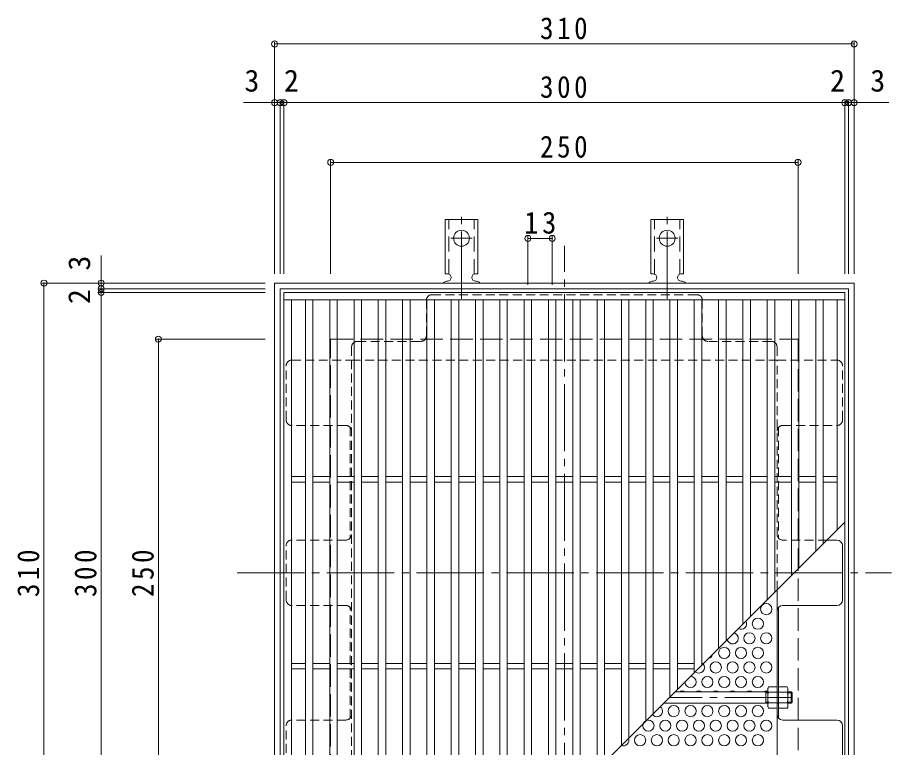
# Model space of a CAD drawing. Units: millimetres at full size, sheet at 1:4. Extents: x -869 to 910, y -779 to 650.
# Drawn here: x -651.5 to -184, y 216.3 to 607 of the extents above; entities that cross this region are included whole.
import ezdxf
from ezdxf.enums import TextEntityAlignment as Align

# ---------------------------------------------------------------- set-up
doc = ezdxf.new("R2010")
doc.units = ezdxf.units.MM
doc.header["$LTSCALE"] = 4
doc.header["$PDMODE"] = 32
doc.header["$PDSIZE"] = 3.2
for name, pattern in [('CHAIN1', [8, 5, -1, 1, -1]), ('CHAIN2', [12, 9, -1, 1, -1]), ('DASHED1', [1.8, 1.2, -0.6]), ('DASHED2', [3, 2, -1]), ('DASHED3', [4, 3, -1])]:
    doc.linetypes.add(name, pattern=pattern)
for name, color, linetype, lineweight in [('A-1_躯体', 3, 'Continuous', 9), ('A-2_仕上', 3, 'Continuous', 9), ('A-4_その他', 7, 'Continuous', 9), ('A-6_寸法', 2, 'Continuous', 9), ('A-7_ハッチ', 2, 'Continuous', 9), ('A-8_記号', 2, 'Continuous', 9), ('A-A_ﾊｯﾁ-ﾜｸ', 3, 'Continuous', 9), ('A-B_ﾊｯﾁ', 2, 'Continuous', 9)]:
    doc.layers.add(name, color=color, linetype=linetype, lineweight=lineweight)
doc.styles.add('ＭＳ ゴシック', font='')
doc.styles.get('ＭＳ ゴシック').set_extended_font_data('MS Gothic')

msp = doc.modelspace()

# ---------------------------------------------------------------- linework, layer by layer
at = {"layer": 'A-1_躯体', "color": 2}
for p, q in [((-204.02, 464.849), (-204.02, 154.849)), ((-207.02, 461.849), (-207.02, 157.849))]:
    msp.add_line(p, q, dxfattribs=at)
at = {"layer": 'A-1_躯体', "color": 2, "linetype": 'DASHED3'}
msp.add_line((-234.02, 434.849), (-234.02, 184.849), dxfattribs=at)
at = {"layer": 'A-1_躯体'}
for p, q in [((-250.22, 246.045), (-299.824, 246.045)), ((-251.22, 240.045), (-251.22, 246.045)), ((-251.22, 245.545), (-250.22, 245.545)), ((-237.72, 246.045), (-239.42, 246.045)), ((-239.42, 245.545), (-237.22, 245.545)), ((-237.72, 240.045), (-237.72, 246.045)), ((-237.72, 246.045), (-237.22, 245.545)), ((-237.22, 240.545), (-237.22, 245.545)), ((-250.22, 240.045), (-305.824, 240.045)), ((-251.22, 240.545), (-250.22, 240.545)), ((-239.42, 240.545), (-237.22, 240.545)), ((-237.72, 240.045), (-239.42, 240.045)), ((-237.72, 240.045), (-237.22, 240.545))]:
    msp.add_line(p, q, dxfattribs=at)
at = {"layer": 'A-1_躯体', "linetype": 'CHAIN2'}
msp.add_line((-237.22, 243.045), (-302.824, 243.045), dxfattribs=at)
at = {"layer": 'A-1_躯体', "color": 2}
for points in [[(-514.02, 154.849), (-514.02, 464.849), (-204.02, 464.849)], [(-511.021, 157.849), (-511.021, 461.849), (-207.02, 461.849)]]:
    msp.add_lwpolyline(points, dxfattribs=at)
at = {"layer": 'A-1_躯体', "color": 2, "linetype": 'DASHED3'}
msp.add_lwpolyline([(-484.02, 184.849), (-484.02, 434.849), (-234.02, 434.849)], dxfattribs=at)
at = {"layer": 'A-2_仕上'}
for p, q in [((-509.02, 455.849), (-209.02, 455.849)), ((-505.02, 163.849), (-505.02, 455.849)), ((-497.52, 163.849), (-497.52, 455.849)), ((-493.52, 163.849), (-493.52, 455.849)), ((-484.52, 163.849), (-484.52, 455.849)), ((-480.52, 163.849), (-480.52, 455.849)), ((-471.52, 163.849), (-471.52, 455.849)), ((-467.52, 163.849), (-467.52, 455.849)), ((-458.521, 163.849), (-458.521, 455.849)), ((-454.52, 163.849), (-454.52, 455.849)), ((-445.521, 163.849), (-445.521, 455.849)), ((-441.52, 163.849), (-441.52, 455.849)), ((-432.52, 163.849), (-432.52, 455.849)), ((-428.52, 163.849), (-428.52, 455.849)), ((-419.52, 163.849), (-419.52, 455.849)), ((-415.52, 163.849), (-415.52, 455.849)), ((-406.52, 163.849), (-406.52, 455.849)), ((-402.52, 163.849), (-402.52, 455.849)), ((-393.52, 163.849), (-393.52, 455.849)), ((-389.52, 163.849), (-389.52, 455.849)), ((-380.52, 455.849), (-380.52, 165.349)), ((-376.52, 455.849), (-376.52, 169.349)), ((-367.52, 455.849), (-367.52, 178.349)), ((-363.52, 455.849), (-363.52, 182.349)), ((-354.521, 455.849), (-354.521, 191.349)), ((-350.52, 455.849), (-350.52, 195.349)), ((-341.521, 455.849), (-341.521, 204.349)), ((-337.52, 455.849), (-337.52, 208.349)), ((-328.521, 455.849), (-328.521, 217.349)), ((-324.52, 455.849), (-324.52, 221.349)), ((-315.52, 455.849), (-315.52, 230.349)), ((-311.52, 455.849), (-311.52, 234.349)), ((-302.52, 455.849), (-302.52, 243.349)), ((-298.52, 455.849), (-298.52, 247.349)), ((-289.52, 455.849), (-289.52, 256.349)), ((-285.52, 455.849), (-285.52, 260.349)), ((-276.52, 455.849), (-276.52, 269.349)), ((-272.52, 455.849), (-272.52, 273.349)), ((-263.52, 455.849), (-263.52, 282.349)), ((-259.52, 455.849), (-259.52, 286.349)), ((-250.52, 455.849), (-250.52, 295.349)), ((-246.52, 455.849), (-246.52, 299.349)), ((-237.521, 455.849), (-237.521, 308.349)), ((-233.52, 455.849), (-233.52, 312.349)), ((-224.521, 455.849), (-224.521, 321.349)), ((-220.52, 455.849), (-220.52, 325.349)), ((-213.02, 455.849), (-213.02, 332.849)), ((-505.02, 361.349), (-497.52, 361.349)), ((-493.52, 361.349), (-484.52, 361.349)), ((-480.52, 361.349), (-471.52, 361.349)), ((-467.52, 361.349), (-458.521, 361.349)), ((-454.52, 361.349), (-445.521, 361.349)), ((-441.52, 361.349), (-432.52, 361.349)), ((-428.52, 361.349), (-419.52, 361.349)), ((-415.52, 361.349), (-406.52, 361.349)), ((-402.52, 361.349), (-393.52, 361.349)), ((-389.52, 361.349), (-380.52, 361.349)), ((-376.52, 361.349), (-367.52, 361.349)), ((-363.52, 361.349), (-354.521, 361.349)), ((-350.52, 361.349), (-341.521, 361.349)), ((-337.52, 361.349), (-328.521, 361.349)), ((-324.52, 361.349), (-315.52, 361.349)), ((-311.52, 361.349), (-302.52, 361.349)), ((-298.52, 361.349), (-289.52, 361.349)), ((-285.52, 361.349), (-276.52, 361.349)), ((-272.52, 361.349), (-263.52, 361.349)), ((-259.52, 361.349), (-250.52, 361.349)), ((-246.52, 361.349), (-237.521, 361.349)), ((-233.52, 361.349), (-224.521, 361.349)), ((-220.52, 361.349), (-213.02, 361.349)), ((-505.02, 358.349), (-497.52, 358.349)), ((-493.52, 358.349), (-484.52, 358.349)), ((-480.52, 358.349), (-471.52, 358.349)), ((-467.52, 358.349), (-458.521, 358.349)), ((-454.52, 358.349), (-445.521, 358.349)), ((-441.52, 358.349), (-432.52, 358.349)), ((-428.52, 358.349), (-419.52, 358.349)), ((-415.52, 358.349), (-406.52, 358.349)), ((-402.52, 358.349), (-393.52, 358.349)), ((-389.52, 358.349), (-380.52, 358.349)), ((-376.52, 358.349), (-367.52, 358.349)), ((-363.52, 358.349), (-354.521, 358.349)), ((-350.52, 358.349), (-341.521, 358.349)), ((-337.52, 358.349), (-328.521, 358.349)), ((-324.52, 358.349), (-315.52, 358.349)), ((-311.52, 358.349), (-302.52, 358.349)), ((-298.52, 358.349), (-289.52, 358.349)), ((-285.52, 358.349), (-276.52, 358.349)), ((-272.52, 358.349), (-263.52, 358.349)), ((-259.52, 358.349), (-250.52, 358.349)), ((-246.52, 358.349), (-237.521, 358.349)), ((-233.52, 358.349), (-224.521, 358.349)), ((-220.52, 358.349), (-213.02, 358.349)), ((-209.02, 336.849), (-386.02, 159.849)), ((-505.02, 261.349), (-497.52, 261.349)), ((-505.02, 258.349), (-497.52, 258.349)), ((-493.52, 261.349), (-484.52, 261.349)), ((-493.52, 258.349), (-484.52, 258.349)), ((-480.52, 261.349), (-471.52, 261.349)), ((-480.52, 258.349), (-471.52, 258.349)), ((-467.52, 261.349), (-458.521, 261.349)), ((-467.52, 258.349), (-458.521, 258.349)), ((-454.52, 261.349), (-445.521, 261.349)), ((-454.52, 258.349), (-445.521, 258.349)), ((-441.52, 261.349), (-432.52, 261.349)), ((-441.52, 258.349), (-432.52, 258.349)), ((-428.52, 261.349), (-419.52, 261.349)), ((-428.52, 258.349), (-419.52, 258.349)), ((-415.52, 261.349), (-406.52, 261.349)), ((-415.52, 258.349), (-406.52, 258.349)), ((-402.52, 261.349), (-393.52, 261.349)), ((-402.52, 258.349), (-393.52, 258.349)), ((-389.52, 261.349), (-380.52, 261.349)), ((-389.52, 258.349), (-380.52, 258.349)), ((-376.52, 261.349), (-367.52, 261.349)), ((-376.52, 258.349), (-367.52, 258.349)), ((-363.52, 261.349), (-354.521, 261.349)), ((-363.52, 258.349), (-354.521, 258.349)), ((-350.52, 261.349), (-341.521, 261.349)), ((-350.52, 258.349), (-341.521, 258.349)), ((-337.52, 261.349), (-328.521, 261.349)), ((-337.52, 258.349), (-328.521, 258.349)), ((-324.52, 261.349), (-315.52, 261.349)), ((-324.52, 258.349), (-315.52, 258.349)), ((-311.52, 261.349), (-302.52, 261.349)), ((-311.52, 258.349), (-302.52, 258.349)), ((-298.52, 261.349), (-289.52, 261.349)), ((-298.52, 258.349), (-289.52, 258.349)), ((-285.52, 261.349), (-284.521, 261.349))]:
    msp.add_line(p, q, dxfattribs=at)
msp.add_lwpolyline([(-509.02, 159.849), (-509.02, 459.849), (-209.02, 459.849), (-209.02, 159.849)], close=True, dxfattribs=at)
at = {"layer": 'A-4_その他'}
for p, q in [((-514.02, 594.012), (-514.02, 469.849)), ((-204.02, 594.012), (-204.02, 469.849)), ((-514.02, 592.812), (-204.02, 592.812)), ((-530.7, 561.424), (-511.021, 561.424)), ((-511.021, 562.624), (-511.021, 469.849)), ((-511.021, 561.424), (-509.02, 561.424)), ((-509.02, 562.624), (-509.02, 469.849)), ((-509.02, 561.424), (-209.02, 561.424)), ((-209.02, 562.624), (-209.02, 469.849)), ((-209.02, 561.424), (-207.02, 561.424)), ((-207.02, 562.624), (-207.02, 469.849)), ((-207.02, 561.424), (-185.503, 561.424)), ((-484.02, 530.627), (-484.02, 469.849)), ((-484.02, 529.427), (-234.02, 529.427)), ((-234.02, 530.627), (-234.02, 469.849)), ((-378.52, 489.955), (-378.52, 463.849)), ((-365.52, 488.755), (-378.52, 488.755)), ((-365.52, 489.955), (-365.52, 463.849)), ((-606.756, 479.613), (-606.756, 461.849)), ((-638.561, 464.849), (-519.021, 464.849)), ((-637.361, 464.849), (-637.361, 154.849)), ((-607.956, 461.849), (-519.021, 461.849)), ((-607.956, 459.849), (-519.021, 459.849)), ((-606.756, 461.849), (-606.756, 459.849)), ((-606.756, 459.849), (-606.756, 159.849)), ((-577.351, 434.849), (-519.021, 434.849)), ((-576.151, 434.849), (-576.151, 184.849))]:
    msp.add_line(p, q, dxfattribs=at)
for p in [(-514.02, 592.812), (-204.02, 592.812), (-514.02, 561.424), (-511.021, 561.424), (-509.02, 561.424), (-209.02, 561.424), (-207.02, 561.424), (-204.02, 561.424), (-484.02, 529.427), (-234.02, 529.427), (-378.52, 488.755), (-365.52, 488.755), (-637.361, 464.849), (-606.756, 464.849), (-606.756, 461.849), (-606.756, 459.849), (-576.151, 434.849)]:
    msp.add_point(p, dxfattribs=at)
at = {"layer": 'A-6_寸法'}
for centre in [(-251.02, 290.363), (-255.52, 282.569), (-260.02, 274.775), (-251.02, 274.775), (-273.52, 266.981), (-264.52, 266.981), (-255.52, 266.981), (-278.02, 259.186), (-269.02, 259.186), (-260.02, 259.186), (-251.02, 259.186), (-282.52, 251.392), (-273.52, 251.392), (-264.52, 251.392), (-255.52, 251.392), (-300.52, 235.804), (-291.52, 235.804), (-282.52, 235.804), (-273.52, 235.804), (-264.52, 235.804), (-255.52, 235.804), (-314.02, 228.01), (-305.02, 228.01), (-296.02, 228.01), (-287.02, 228.01), (-278.02, 228.01), (-269.02, 228.01), (-260.02, 228.01), (-251.02, 228.01), (-318.52, 220.215), (-309.52, 220.215), (-300.52, 220.215), (-291.52, 220.215), (-282.52, 220.215), (-273.52, 220.215), (-264.52, 220.215), (-255.52, 220.215)]:
    msp.add_circle(centre, 3, dxfattribs=at)
for centre, start, end in [((-264.52, 282.569), 241.71254, 28.28746), ((-269.02, 274.775), 195.73255, 74.26745), ((-282.52, 266.981), 283.86776, 346.13224), ((-287.02, 259.186), 229.56093, 40.43907), ((-291.52, 251.392), 180.81815, 89.18185), ((-296.02, 243.598), 54.66817, 125.33183), ((-287.02, 243.598), 54.66817, 125.33183), ((-278.02, 243.598), 54.66817, 125.33183), ((-269.02, 243.598), 54.66817, 125.33183), ((-260.02, 243.598), 54.66817, 125.33183), ((-251.02, 243.598), 74.53399, 125.33183), ((-309.52, 235.804), 217.61523, 52.38477), ((-327.52, 220.215), 251.09585, 18.90415)]:
    msp.add_arc(centre, 3, start, end, dxfattribs=at)
at = {"layer": 'A-7_ハッチ', "linetype": 'CHAIN2'}
for p, q in [((-359.02, 134.849), (-359.02, 484.849)), ((-534.02, 309.849), (-184.02, 309.849))]:
    msp.add_line(p, q, dxfattribs=at)
at = {"layer": 'A-7_ハッチ', "linetype": 'DASHED1'}
for p, q in [((-288.221, 458.652), (-429.819, 458.652)), ((-432.819, 436.652), (-432.819, 455.652)), ((-285.221, 436.652), (-285.221, 455.652)), ((-472.82, 430.652), (-472.82, 423.652)), ((-469.82, 433.652), (-435.819, 433.652)), ((-248.22, 433.652), (-282.221, 433.652)), ((-245.22, 430.652), (-245.22, 423.652)), ((-504.824, 423.652), (-472.82, 423.652)), ((-472.82, 423.652), (-245.22, 423.652)), ((-472.82, 423.652), (-472.82, 196.045)), ((-245.22, 423.652), (-213.217, 423.652)), ((-245.22, 300.649), (-245.22, 423.652)), ((-507.824, 391.652), (-507.824, 420.652)), ((-210.217, 391.652), (-210.217, 420.652)), ((-475.82, 388.652), (-504.824, 388.652)), ((-242.22, 388.652), (-213.217, 388.652)), ((-473.62, 387.691), (-473.62, 328.31)), ((-244.42, 387.696), (-244.42, 328.31)), ((-475.82, 327.349), (-504.824, 327.349)), ((-218.52, 327.349), (-242.22, 327.349)), ((-507.824, 295.348), (-507.824, 324.349)), ((-475.82, 292.348), (-504.824, 292.348)), ((-473.62, 232.007), (-473.62, 291.388)), ((-244.42, 246.045), (-245.22, 246.045)), ((-244.42, 239.845), (-245.22, 239.845)), ((-475.82, 231.046), (-504.824, 231.046)), ((-507.824, 199.045), (-507.824, 228.046))]:
    msp.add_line(p, q, dxfattribs=at)
at = {"layer": 'A-7_ハッチ'}
for p, q in [((-213.217, 327.349), (-218.52, 327.349)), ((-210.217, 295.348), (-210.217, 324.349)), ((-245.22, 189.045), (-245.22, 300.649)), ((-244.42, 232.007), (-244.42, 291.388)), ((-244.42, 232.007), (-244.42, 291.388)), ((-242.22, 292.348), (-213.217, 292.348)), ((-213.217, 231.046), (-242.22, 231.046)), ((-210.217, 199.045), (-210.217, 228.046))]:
    msp.add_line(p, q, dxfattribs=at)
at = {"layer": 'A-7_ハッチ', "linetype": 'DASHED1'}
for centre, start, end in [((-429.819, 455.652), 90, 180), ((-288.221, 455.652), 0, 90), ((-435.819, 436.652), 270, 0), ((-282.221, 436.652), 180, 270), ((-469.82, 430.652), 90, 180), ((-248.22, 430.652), 0, 90), ((-504.824, 420.652), 90, 180), ((-213.217, 420.652), 0, 90), ((-504.824, 391.652), 180, 270), ((-475.82, 385.652), 0, 90), ((-242.22, 385.652), 90, 180), ((-213.217, 391.652), 270, 0), ((-504.824, 324.349), 90, 180), ((-475.82, 330.349), 270, 0), ((-242.22, 330.349), 180, 270), ((-504.824, 295.348), 180, 270), ((-475.82, 289.348), 0, 90), ((-475.82, 234.046), 270, 0), ((-504.824, 228.046), 90, 180)]:
    msp.add_arc(centre, 3, start, end, dxfattribs=at)
at = {"layer": 'A-7_ハッチ'}
for centre, start, end in [((-213.217, 324.349), 0, 90), ((-213.217, 295.348), 270, 0), ((-242.22, 289.348), 90, 180), ((-242.22, 234.046), 180, 270), ((-213.217, 228.046), 0, 90)]:
    msp.add_arc(centre, 3, start, end, dxfattribs=at)
at = {"layer": 'A-8_記号', "linetype": 'CHAIN1'}
msp.add_line((-475.528, 309.849), (-463.02, 309.849), dxfattribs=at)
at = {"layer": 'A-A_ﾊｯﾁ-ﾜｸ', "color": 7, "linetype": 'CHAIN2'}
for p, q in [((-414.02, 456.381), (-414.02, 503.781)), ((-304.02, 456.381), (-304.02, 503.781)), ((-419.796, 488.849), (-408.244, 488.849)), ((-309.796, 488.849), (-298.244, 488.849))]:
    msp.add_line(p, q, dxfattribs=at)
at = {"layer": 'A-A_ﾊｯﾁ-ﾜｸ'}
for p, q in [((-422.77, 469.849), (-422.77, 498.849)), ((-405.27, 498.849), (-422.77, 498.849)), ((-405.27, 469.849), (-405.27, 498.849)), ((-312.77, 469.849), (-312.77, 498.849)), ((-295.27, 498.849), (-312.77, 498.849)), ((-295.27, 469.849), (-295.27, 498.849)), ((-422.77, 469.849), (-421.52, 469.849)), ((-405.27, 469.849), (-406.52, 469.849)), ((-312.77, 469.849), (-311.52, 469.849)), ((-295.27, 469.849), (-296.52, 469.849)), ((-422.02, 465.849), (-421.52, 465.849)), ((-406.525, 465.849), (-406.012, 465.849)), ((-312.02, 465.849), (-311.52, 465.849)), ((-296.525, 465.849), (-296.012, 465.849))]:
    msp.add_line(p, q, dxfattribs=at)
at = {"layer": 'A-A_ﾊｯﾁ-ﾜｸ', "linetype": 'DASHED2'}
for p, q in [((-420.77, 469.703), (-420.77, 498.849)), ((-407.27, 469.703), (-407.27, 498.849)), ((-310.77, 469.703), (-310.77, 498.849)), ((-297.27, 469.703), (-297.27, 498.849))]:
    msp.add_line(p, q, dxfattribs=at)
at = {"layer": 'A-A_ﾊｯﾁ-ﾜｸ'}
for centre in [(-414.02, 488.849), (-304.02, 488.849)]:
    msp.add_circle(centre, 4.25, dxfattribs=at)
for centre, start, end in [((-421.52, 467.849), 270, 90), ((-406.52, 467.849), 90, 269.86671), ((-311.52, 467.849), 270, 90), ((-296.52, 467.849), 90, 269.86671), ((-422.02, 463.849), 90.27597, 150.00049), ((-406.02, 463.849), 29.99928, 89.75838), ((-312.02, 463.849), 90.27597, 150.00049), ((-296.02, 463.849), 29.99928, 89.75838)]:
    msp.add_arc(centre, 2, start, end, dxfattribs=at)
at = {"layer": 'A-B_ﾊｯﾁ'}
for p, q in [((-244.42, 237.295), (-244.42, 248.795)), ((-244.42, 248.795), (-239.853, 248.795)), ((-239.42, 248.045), (-239.853, 248.795)), ((-239.42, 238.046), (-239.42, 248.045)), ((-249.787, 245.909), (-245.22, 245.909)), ((-239.853, 245.909), (-244.42, 245.909)), ((-249.787, 240.182), (-245.22, 240.182)), ((-239.853, 240.182), (-244.42, 240.182)), ((-250.22, 238.046), (-249.787, 237.295)), ((-245.22, 237.295), (-249.787, 237.295)), ((-244.42, 237.295), (-239.853, 237.295)), ((-239.42, 238.046), (-239.853, 237.295))]:
    msp.add_line(p, q, dxfattribs=at)
for points in [[(-250.22, 238.046), (-250.22, 248.045), (-249.787, 248.795)], [(-245.22, 237.295), (-245.22, 248.795), (-249.787, 248.795)]]:
    msp.add_lwpolyline(points, dxfattribs=at)
for centre, radius, start, end in [((-246.938, 247.151), 3.29, 149.99998, 176.07924), ((-242.702, 247.151), 3.29, 3.92076, 30.00002), ((-247.486, 247.386), 2.735, 180.2103, 212.68507), ((-240.538, 243.045), 9.683, 162.79973, 197.20026), ((-242.155, 247.386), 2.735, 327.31493, 359.7897), ((-249.103, 243.045), 9.683, 342.79974, 17.20027), ((-247.486, 238.705), 2.735, 147.31491, 179.78969), ((-246.938, 238.94), 3.29, 183.92075, 210), ((-242.155, 238.705), 2.735, 0.21031, 32.68509), ((-242.702, 238.94), 3.29, 330, 356.07925)]:
    msp.add_arc(centre, radius, start, end, dxfattribs=at)

# ---------------------------------------------------------------- texts
at = {"layer": 'A-4_その他', "color": 2, "style": 'ＭＳ ゴシック'}
for s, p in [('3', (-530.15, 563.824)), ('2', (-508.978, 563.824)), ('2', (-216.883, 563.824)), ('3', (-195.365, 563.824))]:
    msp.add_text(s, height=11.73, dxfattribs=at).set_placement(p, align=Align.BOTTOM_LEFT)
for s, p in [('3', (-609.156, 471.574)), ('2', (-609.156, 453.613))]:
    msp.add_text(s, height=11.73, rotation=90, dxfattribs=at).set_placement(p, align=Align.BOTTOM_LEFT)
at = {"layer": 'A-4_その他', "color": 2, "char_height": 11.73, "attachment_point": 7, "style": 'ＭＳ ゴシック'}
for s, insert in [('\\T1.27;\\W0.9;310', (-372.02, 595.212)), ('\\T1.27;\\W0.9;300', (-372.02, 563.824)), ('\\T1.27;\\W0.9;250', (-372.02, 531.827)), ('\\T1.27;\\W0.95;13', (-380.52, 491.155))]:
    msp.add_mtext(s, dxfattribs=dict(at, insert=insert))
at = {"layer": 'A-4_その他', "color": 2, "char_height": 11.73, "attachment_point": 7, "rotation": 90, "style": 'ＭＳ ゴシック'}
for s, insert in [('\\T1.27;\\W0.9;310', (-639.761, 296.849)), ('\\T1.27;\\W0.9;300', (-609.156, 296.849)), ('\\T1.27;\\W0.9;250', (-578.551, 296.849))]:
    msp.add_mtext(s, dxfattribs=dict(at, insert=insert))

doc.saveas('drawing.dxf')
